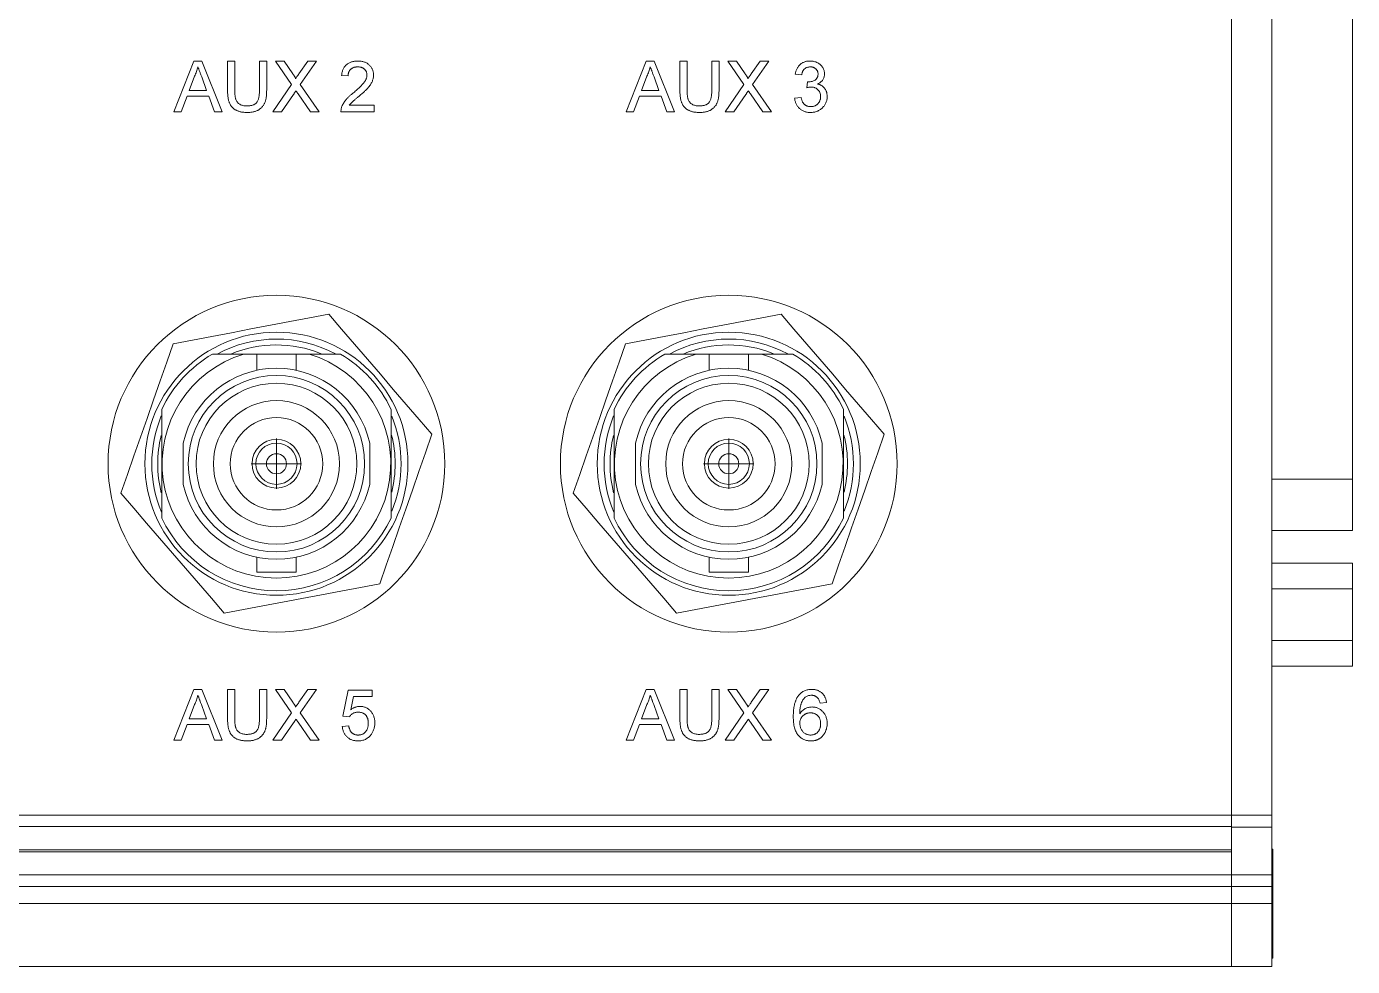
# Paper-space layout 'Sheet1' of a CAD drawing. Header units: millimetres. Extents: x 2 to 278, y 1 to 215.
# Drawn here: x 99.2 to 132.71, y 114.19 to 137.94 of the extents above; entities that cross this region are included whole.
import ezdxf

# ---------------------------------------------------------------- set-up
doc = ezdxf.new("R2010")
doc.units = ezdxf.units.MM

# ---------------------------------------------------------------- blocks, each defined once
blk = doc.blocks.new('SW_CENTERMARKSYMBOL_0')
at = {"color": 0, "linetype": 'Continuous', "lineweight": 0}
for q in [(0, 0.635), (-0.635, 0), (0.635, 0), (0, -0.635)]:
    blk.add_line((0, 0), q, dxfattribs=at)
blk = doc.blocks.new('SW_CENTERMARKSYMBOL_2')
at = {"color": 0, "linetype": 'Continuous', "lineweight": 0}
for q in [(0, 0.635), (-0.635, 0), (0.635, 0), (0, -0.635)]:
    blk.add_line((0, 0), q, dxfattribs=at)

psp = doc.layouts.new('Sheet1')

# ---------------------------------------------------------------- linework, layer by layer
at = {"color": 7, "linetype": 'Continuous', "lineweight": 18}
for p, q in [((129.646, 151.644), (129.646, 118.011)), ((130.672, 151.644), (130.672, 118.011)), ((132.706, 126.5), (132.706, 143.155)), ((102.92, 135.78), (103.43, 137.064)), ((103.43, 137.064), (103.634, 137.064)), ((103.634, 137.064), (104.144, 135.78)), ((104.281, 137.064), (104.462, 137.064)), ((104.281, 136.325), (104.281, 137.064)), ((104.462, 137.064), (104.462, 136.334)), ((105.088, 137.064), (105.269, 137.064)), ((105.088, 136.334), (105.088, 137.064)), ((105.269, 137.064), (105.269, 136.325)), ((105.491, 137.064), (105.709, 137.064)), ((105.9, 136.471), (105.491, 137.064)), ((105.709, 137.064), (105.933, 136.739)), ((106.083, 136.739), (106.307, 137.064)), ((106.528, 137.064), (106.119, 136.469)), ((106.307, 137.064), (106.528, 137.064)), ((114.35, 135.78), (114.86, 137.064)), ((114.86, 137.064), (115.064, 137.064)), ((115.064, 137.064), (115.574, 135.78)), ((115.711, 137.064), (115.892, 137.064)), ((115.711, 136.325), (115.711, 137.064)), ((115.892, 137.064), (115.892, 136.334)), ((116.518, 137.064), (116.699, 137.064)), ((116.518, 136.334), (116.518, 137.064)), ((116.699, 137.064), (116.699, 136.325)), ((116.921, 137.064), (117.139, 137.064)), ((117.33, 136.471), (116.921, 137.064)), ((117.139, 137.064), (117.363, 136.739)), ((117.513, 136.739), (117.737, 137.064)), ((117.958, 137.064), (117.549, 136.469)), ((117.737, 137.064), (117.958, 137.064)), ((118.79, 136.718), (118.625, 136.735)), ((103.444, 136.679), (103.313, 136.323)), ((103.751, 136.323), (103.627, 136.661)), ((105.425, 135.78), (105.9, 136.471)), ((106.119, 136.469), (106.594, 135.78)), ((107.327, 136.686), (107.162, 136.702)), ((114.874, 136.679), (114.743, 136.323)), ((115.181, 136.323), (115.057, 136.661)), ((116.855, 135.78), (117.33, 136.471)), ((117.549, 136.469), (118.024, 135.78)), ((118.92, 136.389), (118.937, 136.537)), ((103.258, 136.175), (103.112, 135.78)), ((103.806, 136.175), (103.258, 136.175)), ((103.313, 136.323), (103.751, 136.323)), ((103.952, 135.78), (103.806, 136.175)), ((105.95, 136.222), (105.646, 135.78)), ((106.375, 135.78), (106.063, 136.234)), ((114.688, 136.175), (114.542, 135.78)), ((115.236, 136.175), (114.688, 136.175)), ((114.743, 136.323), (115.181, 136.323)), ((115.382, 135.78), (115.236, 136.175)), ((117.38, 136.222), (117.076, 135.78)), ((117.805, 135.78), (117.493, 136.234)), ((118.609, 136.126), (118.773, 136.142)), ((103.112, 135.78), (102.92, 135.78)), ((104.144, 135.78), (103.952, 135.78)), ((105.646, 135.78), (105.425, 135.78)), ((106.594, 135.78), (106.375, 135.78)), ((107.986, 135.78), (107.146, 135.78)), ((107.357, 135.945), (107.986, 135.945)), ((107.986, 135.945), (107.986, 135.78)), ((114.542, 135.78), (114.35, 135.78)), ((115.574, 135.78), (115.382, 135.78)), ((117.076, 135.78), (116.855, 135.78)), ((118.024, 135.78), (117.805, 135.78)), ((105.021, 129.659), (104.69, 129.659)), ((105.021, 129.659), (105.021, 129.253)), ((105.516, 129.659), (105.021, 129.659)), ((106.011, 129.659), (105.516, 129.659)), ((106.011, 129.253), (106.011, 129.659)), ((106.342, 129.659), (106.011, 129.659)), ((116.451, 129.659), (116.12, 129.659)), ((116.451, 129.659), (116.451, 129.253)), ((116.946, 129.659), (116.451, 129.659)), ((117.441, 129.659), (116.946, 129.659)), ((117.441, 129.253), (117.441, 129.659)), ((117.772, 129.659), (117.441, 129.659)), ((103.16, 127.412), (103.16, 126.368)), ((107.872, 126.368), (107.872, 127.412)), ((114.59, 127.412), (114.59, 126.368)), ((119.302, 126.368), (119.302, 127.412)), ((132.706, 125.2), (132.706, 126.5)), ((130.672, 125.2), (132.706, 125.2)), ((105.021, 124.527), (105.021, 124.147)), ((106.011, 124.147), (106.011, 124.527)), ((116.451, 124.527), (116.451, 124.147)), ((117.441, 124.147), (117.441, 124.527)), ((130.672, 124.377), (132.706, 124.377)), ((132.706, 123.727), (132.706, 124.377)), ((105.021, 124.147), (105.516, 124.147)), ((105.516, 124.147), (106.011, 124.147)), ((116.451, 124.147), (116.946, 124.147)), ((116.946, 124.147), (117.441, 124.147)), ((130.672, 123.727), (132.706, 123.727)), ((132.706, 122.428), (132.706, 123.727)), ((130.672, 122.428), (132.706, 122.428)), ((132.706, 121.778), (132.706, 122.428)), ((130.672, 121.778), (132.706, 121.778)), ((102.92, 119.905), (103.43, 121.189)), ((103.43, 121.189), (103.634, 121.189)), ((103.634, 121.189), (104.144, 119.905)), ((104.281, 121.189), (104.462, 121.189)), ((104.281, 120.45), (104.281, 121.189)), ((104.462, 121.189), (104.462, 120.459)), ((105.088, 121.189), (105.269, 121.189)), ((105.088, 120.459), (105.088, 121.189)), ((105.269, 121.189), (105.269, 120.45)), ((105.491, 121.189), (105.709, 121.189)), ((105.9, 120.596), (105.491, 121.189)), ((105.709, 121.189), (105.933, 120.864)), ((106.083, 120.864), (106.307, 121.189)), ((106.528, 121.189), (106.119, 120.594)), ((106.307, 121.189), (106.528, 121.189)), ((107.195, 120.514), (107.327, 121.173)), ((107.327, 121.173), (107.936, 121.173)), ((107.462, 121.008), (107.396, 120.675)), ((107.936, 121.008), (107.462, 121.008)), ((107.936, 121.173), (107.936, 121.008)), ((114.35, 119.905), (114.86, 121.189)), ((114.86, 121.189), (115.064, 121.189)), ((115.064, 121.189), (115.574, 119.905)), ((115.711, 121.189), (115.892, 121.189)), ((115.711, 120.45), (115.711, 121.189)), ((115.892, 121.189), (115.892, 120.459)), ((116.518, 121.189), (116.699, 121.189)), ((116.518, 120.459), (116.518, 121.189)), ((116.699, 121.189), (116.699, 120.45)), ((116.921, 121.189), (117.139, 121.189)), ((117.33, 120.596), (116.921, 121.189)), ((117.139, 121.189), (117.363, 120.864)), ((117.513, 120.864), (117.737, 121.189)), ((117.958, 121.189), (117.549, 120.594)), ((117.737, 121.189), (117.958, 121.189)), ((103.444, 120.804), (103.313, 120.448)), ((103.751, 120.448), (103.627, 120.786)), ((114.874, 120.804), (114.743, 120.448)), ((115.181, 120.448), (115.057, 120.786)), ((119.416, 120.86), (119.251, 120.843)), ((103.258, 120.3), (103.112, 119.905)), ((103.806, 120.3), (103.258, 120.3)), ((103.313, 120.448), (103.751, 120.448)), ((103.952, 119.905), (103.806, 120.3)), ((105.425, 119.905), (105.9, 120.596)), ((105.95, 120.347), (105.646, 119.905)), ((106.375, 119.905), (106.063, 120.359)), ((106.119, 120.594), (106.594, 119.905)), ((107.36, 120.498), (107.195, 120.514)), ((114.688, 120.3), (114.542, 119.905)), ((115.236, 120.3), (114.688, 120.3)), ((114.743, 120.448), (115.181, 120.448)), ((115.382, 119.905), (115.236, 120.3)), ((116.855, 119.905), (117.33, 120.596)), ((117.38, 120.347), (117.076, 119.905)), ((117.805, 119.905), (117.493, 120.359)), ((117.549, 120.594), (118.024, 119.905)), ((107.179, 120.251), (107.343, 120.267)), ((103.112, 119.905), (102.92, 119.905)), ((104.144, 119.905), (103.952, 119.905)), ((105.646, 119.905), (105.425, 119.905)), ((106.594, 119.905), (106.375, 119.905)), ((114.542, 119.905), (114.35, 119.905)), ((115.574, 119.905), (115.382, 119.905)), ((117.076, 119.905), (116.855, 119.905)), ((118.024, 119.905), (117.805, 119.905)), ((53.446, 118.011), (129.646, 118.011)), ((129.646, 118.011), (130.672, 118.011)), ((129.646, 117.713), (129.646, 118.011)), ((130.672, 118.011), (130.672, 117.713)), ((129.646, 117.722), (53.446, 117.722)), ((130.672, 117.713), (129.646, 117.713)), ((129.646, 116.509), (129.646, 117.713)), ((130.672, 116.509), (130.672, 117.713)), ((129.646, 117.136), (53.446, 117.136)), ((129.646, 117.086), (53.446, 117.086)), ((129.646, 116.509), (129.646, 117.086)), ((130.691, 117.153), (130.672, 117.153)), ((130.691, 117.153), (130.691, 117.048)), ((130.691, 117.048), (130.691, 114.403)), ((53.446, 116.509), (129.646, 116.509)), ((129.646, 116.509), (129.646, 116.211)), ((129.646, 116.509), (130.672, 116.509)), ((130.672, 116.509), (130.672, 116.211)), ((129.646, 116.211), (53.446, 116.211)), ((129.646, 116.211), (129.646, 115.778)), ((130.672, 116.211), (129.646, 116.211)), ((130.672, 116.211), (130.672, 115.778)), ((53.446, 115.778), (129.646, 115.778)), ((129.646, 115.778), (129.646, 114.19)), ((130.672, 115.778), (129.646, 115.778)), ((130.672, 115.778), (130.672, 114.19)), ((130.672, 114.403), (130.691, 114.403)), ((53.446, 114.19), (129.646, 114.19)), ((130.672, 114.19), (129.646, 114.19))]:
    psp.add_line(p, q, dxfattribs=at)
at = {"color": 8, "linetype": 'Continuous', "lineweight": 18}
psp.add_line((130.672, 126.5), (132.706, 126.5), dxfattribs=at)
at = {"color": 7, "linetype": 'Continuous', "lineweight": 18, "flags": 128}
for points in [[(106.837, 130.666), (106.348, 130.573), (105.857, 130.48), (105.365, 130.387), (104.872, 130.294), (104.378, 130.2), (103.886, 130.107), (103.395, 130.014), (102.906, 129.922)], [(109.446, 127.634), (109.122, 128.011), (108.796, 128.389), (108.469, 128.769), (108.141, 129.15), (107.814, 129.531), (107.487, 129.911), (107.161, 130.289), (106.837, 130.666)], [(118.267, 130.666), (117.778, 130.573), (117.287, 130.48), (116.795, 130.387), (116.302, 130.294), (115.808, 130.2), (115.316, 130.107), (114.825, 130.014), (114.336, 129.922)], [(120.876, 127.634), (120.552, 128.011), (120.226, 128.389), (119.899, 128.769), (119.571, 129.15), (119.244, 129.531), (118.917, 129.911), (118.591, 130.289), (118.267, 130.666)], [(102.906, 129.922), (102.742, 129.452), (102.577, 128.981), (102.412, 128.508), (102.246, 128.034), (102.08, 127.56), (101.915, 127.086), (101.75, 126.615), (101.586, 126.146)], [(114.336, 129.922), (114.172, 129.452), (114.007, 128.981), (113.842, 128.508), (113.676, 128.034), (113.51, 127.56), (113.345, 127.086), (113.18, 126.615), (113.016, 126.146)], [(108.126, 123.858), (108.29, 124.328), (108.455, 124.799), (108.62, 125.272), (108.786, 125.746), (108.952, 126.22), (109.117, 126.694), (109.282, 127.165), (109.446, 127.634)], [(119.556, 123.858), (119.72, 124.328), (119.885, 124.799), (120.05, 125.272), (120.216, 125.746), (120.382, 126.22), (120.547, 126.694), (120.712, 127.165), (120.876, 127.634)], [(101.586, 126.146), (101.91, 125.769), (102.236, 125.391), (102.563, 125.011), (102.891, 124.63), (103.218, 124.249), (103.545, 123.87), (103.871, 123.491), (104.195, 123.114)], [(113.016, 126.146), (113.34, 125.769), (113.666, 125.391), (113.993, 125.011), (114.321, 124.63), (114.648, 124.249), (114.975, 123.87), (115.301, 123.491), (115.625, 123.114)], [(104.195, 123.114), (104.684, 123.207), (105.174, 123.3), (105.667, 123.393), (106.16, 123.486), (106.654, 123.58), (107.146, 123.673), (107.637, 123.766), (108.126, 123.858)], [(115.625, 123.114), (116.114, 123.207), (116.604, 123.3), (117.097, 123.393), (117.59, 123.486), (118.084, 123.58), (118.576, 123.673), (119.067, 123.766), (119.556, 123.858)]]:
    psp.add_lwpolyline(points, dxfattribs=at)
at = {"color": 7, "linetype": 'Continuous', "lineweight": 18}
for centre, radius in [((105.516, 126.89), 4.255), ((116.946, 126.89), 4.255), ((105.516, 126.89), 3.324), ((116.946, 126.89), 3.324), ((105.516, 126.89), 2.229), ((116.946, 126.89), 2.229), ((105.516, 126.89), 2.032), ((116.946, 126.89), 2.032), ((105.516, 126.89), 1.594), ((116.946, 126.89), 1.594), ((105.516, 126.89), 1.168), ((116.946, 126.89), 1.168), ((105.516, 126.89), 0.616), ((105.516, 126.89), 0.521), ((116.946, 126.89), 0.616), ((116.946, 126.89), 0.521), ((105.516, 126.89), 0.254), ((116.946, 126.89), 0.254)]:
    psp.add_circle(centre, radius, dxfattribs=at)
for centre, radius, start, end in [((105.516, 126.89), 3.15, 61.7603, 118.3716), ((116.946, 126.89), 3.15, 61.7603, 118.3716), ((105.516, 126.89), 3, 67.9538, 112.5699), ((116.946, 126.89), 3, 67.9538, 112.5699), ((105.516, 126.89), 3.207, 120.3033, 154.6306), ((105.516, 126.89), 2.889, 106.6162, 73.3838), ((105.516, 126.89), 3.207, 25.3694, 59.6967), ((116.946, 126.89), 3.207, 120.3033, 154.6306), ((116.946, 126.89), 2.889, 106.6162, 73.3838), ((116.946, 126.89), 3.207, 25.3694, 59.6967), ((105.516, 126.89), 2.413, 12.4948, 167.5052), ((116.946, 126.89), 2.413, 12.4948, 167.5052), ((105.516, 126.89), 3.15, 157.4855, 202.7695), ((105.516, 126.89), 3.15, 337.5744, 22.392), ((116.946, 126.89), 3.15, 157.4855, 202.7695), ((116.946, 126.89), 3.15, 337.5744, 22.392), ((105.516, 126.89), 3, 166.1893, 194.1039), ((105.516, 126.89), 3, 346.1558, 14.0022), ((116.946, 126.89), 3, 166.1893, 194.1039), ((116.946, 126.89), 3, 346.1558, 14.0022), ((105.516, 126.89), 2.413, 192.4948, 347.5052), ((116.946, 126.89), 2.413, 192.4948, 347.5052), ((105.516, 126.89), 3.207, 205.3694, 334.6306), ((116.946, 126.89), 3.207, 205.3694, 334.6306)]:
    psp.add_arc(centre, radius, start, end, dxfattribs=at)
for points, knots in [([(107.162, 136.702), (107.164, 136.716), (107.167, 136.744), (107.175, 136.785), (107.187, 136.822), (107.201, 136.858), (107.218, 136.89), (107.238, 136.92), (107.26, 136.947), (107.286, 136.972), (107.314, 136.994), (107.344, 137.013), (107.377, 137.029), (107.412, 137.042), (107.449, 137.052), (107.489, 137.059), (107.531, 137.063), (107.559, 137.064), (107.574, 137.064)], [0, 0, 0, 0, 0.070681, 0.137505, 0.20149, 0.262892, 0.322578, 0.381001, 0.43822, 0.495795, 0.553466, 0.611689, 0.670615, 0.731564, 0.794165, 0.859433, 0.928201, 1, 1, 1, 1]), ([(107.574, 137.064), (107.589, 137.064), (107.618, 137.063), (107.66, 137.058), (107.7, 137.05), (107.737, 137.039), (107.772, 137.025), (107.805, 137.008), (107.836, 136.987), (107.863, 136.963), (107.888, 136.937), (107.91, 136.909), (107.928, 136.879), (107.943, 136.849), (107.955, 136.816), (107.963, 136.782), (107.968, 136.746), (107.969, 136.722), (107.969, 136.71)], [0, 0, 0, 0, 0.074698, 0.145512, 0.213299, 0.278562, 0.342029, 0.404194, 0.465355, 0.526857, 0.587597, 0.646638, 0.704592, 0.761717, 0.819452, 0.878063, 0.937807, 1, 1, 1, 1]), ([(118.625, 136.735), (118.628, 136.748), (118.633, 136.773), (118.643, 136.809), (118.656, 136.843), (118.671, 136.874), (118.688, 136.904), (118.707, 136.931), (118.729, 136.956), (118.753, 136.978), (118.778, 136.999), (118.806, 137.016), (118.835, 137.031), (118.865, 137.043), (118.897, 137.053), (118.93, 137.059), (118.965, 137.064), (118.989, 137.064), (119.001, 137.064)], [0, 0, 0, 0, 0.071042, 0.139355, 0.204975, 0.268354, 0.330157, 0.390696, 0.450899, 0.510969, 0.570761, 0.629453, 0.688414, 0.747571, 0.808283, 0.870023, 0.933805, 1, 1, 1, 1]), ([(119.001, 137.064), (119.018, 137.064), (119.051, 137.063), (119.099, 137.054), (119.145, 137.04), (119.189, 137.021), (119.23, 136.997), (119.266, 136.969), (119.296, 136.937), (119.321, 136.9), (119.341, 136.862), (119.356, 136.822), (119.364, 136.78), (119.366, 136.752), (119.366, 136.738)], [0, 0, 0, 0, 0.09205, 0.181, 0.269569, 0.357573, 0.443574, 0.526455, 0.607471, 0.688399, 0.767864, 0.845538, 0.922533, 1, 1, 1, 1]), ([(103.532, 136.916), (103.527, 136.896), (103.517, 136.855), (103.497, 136.795), (103.473, 136.736), (103.454, 136.698), (103.444, 136.679)], [0, 0, 0, 0, 0.247294, 0.495608, 0.746359, 1, 1, 1, 1]), ([(103.627, 136.661), (103.622, 136.674), (103.612, 136.699), (103.598, 136.736), (103.586, 136.772), (103.573, 136.804), (103.562, 136.835), (103.552, 136.864), (103.541, 136.891), (103.535, 136.908), (103.532, 136.916)], [0, 0, 0, 0, 0.153148, 0.299433, 0.436426, 0.565671, 0.686508, 0.799269, 0.903395, 1, 1, 1, 1]), ([(105.933, 136.739), (105.938, 136.731), (105.949, 136.716), (105.963, 136.694), (105.975, 136.675), (105.985, 136.658), (105.992, 136.644), (105.997, 136.633), (106, 136.624), (106, 136.619), (106, 136.617)], [0, 0, 0, 0, 0.209538, 0.393206, 0.554151, 0.689382, 0.80228, 0.889952, 0.956059, 1, 1, 1, 1]), ([(106, 136.617), (106.005, 136.625), (106.017, 136.642), (106.036, 136.671), (106.059, 136.703), (106.075, 136.726), (106.083, 136.739)], [0, 0, 0, 0, 0.195957, 0.428486, 0.696677, 1, 1, 1, 1]), ([(107.57, 136.916), (107.561, 136.916), (107.544, 136.915), (107.518, 136.912), (107.494, 136.908), (107.471, 136.901), (107.45, 136.892), (107.43, 136.882), (107.411, 136.87), (107.394, 136.855), (107.378, 136.839), (107.365, 136.821), (107.353, 136.803), (107.344, 136.782), (107.336, 136.76), (107.331, 136.736), (107.328, 136.711), (107.327, 136.694), (107.327, 136.686)], [0, 0, 0, 0, 0.0707096, 0.1383839, 0.2034076, 0.2657496, 0.3266874, 0.3865554, 0.4453459, 0.5046718, 0.5637638, 0.6219228, 0.6807643, 0.7397468, 0.8007642, 0.8642142, 0.9306182, 1, 1, 1, 1]), ([(107.459, 136.26), (107.476, 136.274), (107.508, 136.301), (107.552, 136.341), (107.594, 136.378), (107.63, 136.412), (107.662, 136.445), (107.69, 136.474), (107.714, 136.501), (107.734, 136.526), (107.751, 136.55), (107.765, 136.573), (107.777, 136.596), (107.787, 136.619), (107.795, 136.641), (107.8, 136.664), (107.804, 136.686), (107.804, 136.701), (107.804, 136.708)], [0, 0, 0, 0, 0.11141, 0.214526, 0.309417, 0.396087, 0.474284, 0.544374, 0.60642, 0.660582, 0.709794, 0.756451, 0.800767, 0.843168, 0.884295, 0.923885, 0.962359, 1, 1, 1, 1]), ([(107.804, 136.708), (107.804, 136.715), (107.804, 136.73), (107.801, 136.75), (107.796, 136.77), (107.788, 136.789), (107.78, 136.807), (107.768, 136.824), (107.755, 136.841), (107.74, 136.856), (107.723, 136.87), (107.705, 136.882), (107.685, 136.893), (107.665, 136.901), (107.643, 136.908), (107.62, 136.912), (107.595, 136.915), (107.579, 136.916), (107.57, 136.916)], [0, 0, 0, 0, 0.061764, 0.121177, 0.179426, 0.23685, 0.294329, 0.3532, 0.412731, 0.474534, 0.537071, 0.599607, 0.662384, 0.725943, 0.790311, 0.857721, 0.92723, 1, 1, 1, 1]), ([(107.969, 136.71), (107.969, 136.697), (107.968, 136.672), (107.962, 136.634), (107.953, 136.596), (107.941, 136.558), (107.923, 136.52), (107.902, 136.482), (107.875, 136.442), (107.849, 136.409), (107.825, 136.381), (107.804, 136.358), (107.779, 136.333), (107.752, 136.306), (107.721, 136.278), (107.688, 136.248), (107.651, 136.216), (107.626, 136.194), (107.613, 136.183)], [0, 0, 0, 0, 0.057939, 0.116005, 0.174714, 0.234565, 0.296863, 0.36409, 0.436213, 0.514034, 0.556745, 0.60462, 0.657433, 0.715782, 0.778864, 0.847518, 0.921237, 1, 1, 1, 1]), ([(114.962, 136.916), (114.957, 136.896), (114.947, 136.855), (114.927, 136.795), (114.903, 136.736), (114.884, 136.698), (114.874, 136.679)], [0, 0, 0, 0, 0.247294, 0.495608, 0.746359, 1, 1, 1, 1]), ([(115.057, 136.661), (115.052, 136.674), (115.042, 136.699), (115.028, 136.736), (115.016, 136.772), (115.003, 136.804), (114.992, 136.835), (114.982, 136.864), (114.971, 136.891), (114.965, 136.908), (114.962, 136.916)], [0, 0, 0, 0, 0.153148, 0.299433, 0.436426, 0.565671, 0.686508, 0.799269, 0.903395, 1, 1, 1, 1]), ([(117.363, 136.739), (117.368, 136.731), (117.379, 136.716), (117.393, 136.694), (117.405, 136.675), (117.415, 136.658), (117.422, 136.644), (117.427, 136.633), (117.43, 136.624), (117.43, 136.619), (117.43, 136.617)], [0, 0, 0, 0, 0.209538, 0.393206, 0.554151, 0.689382, 0.80228, 0.889952, 0.956059, 1, 1, 1, 1]), ([(117.43, 136.617), (117.435, 136.625), (117.447, 136.642), (117.466, 136.671), (117.489, 136.703), (117.505, 136.726), (117.513, 136.739)], [0, 0, 0, 0, 0.195957, 0.428486, 0.696677, 1, 1, 1, 1]), ([(119.006, 136.916), (118.992, 136.915), (118.966, 136.914), (118.928, 136.905), (118.893, 136.889), (118.867, 136.871), (118.849, 136.854), (118.837, 136.839), (118.826, 136.823), (118.816, 136.805), (118.808, 136.785), (118.8, 136.765), (118.794, 136.742), (118.791, 136.726), (118.79, 136.718)], [0, 0, 0, 0, 0.127797, 0.246795, 0.362284, 0.477652, 0.536237, 0.59559, 0.656344, 0.719085, 0.784349, 0.852876, 0.924551, 1, 1, 1, 1]), ([(118.961, 136.536), (118.976, 136.536), (119.005, 136.537), (119.049, 136.547), (119.09, 136.562), (119.122, 136.579), (119.145, 136.596), (119.16, 136.611), (119.173, 136.627), (119.183, 136.645), (119.191, 136.665), (119.197, 136.686), (119.201, 136.709), (119.201, 136.724), (119.201, 136.732)], [0, 0, 0, 0, 0.129104, 0.254689, 0.377875, 0.503051, 0.564582, 0.624962, 0.683125, 0.742833, 0.802563, 0.865245, 0.930717, 1, 1, 1, 1]), ([(119.201, 136.732), (119.201, 136.739), (119.201, 136.752), (119.198, 136.77), (119.194, 136.788), (119.188, 136.805), (119.18, 136.821), (119.171, 136.836), (119.16, 136.851), (119.147, 136.864), (119.133, 136.876), (119.118, 136.887), (119.102, 136.896), (119.084, 136.903), (119.066, 136.909), (119.047, 136.913), (119.027, 136.916), (119.013, 136.916), (119.006, 136.916)], [0, 0, 0, 0, 0.0650741, 0.1272665, 0.1880663, 0.2470573, 0.3059862, 0.3651197, 0.4255269, 0.4872468, 0.5497035, 0.6111738, 0.6728343, 0.734962, 0.7977402, 0.8625154, 0.9297962, 1, 1, 1, 1]), ([(119.366, 136.738), (119.366, 136.724), (119.364, 136.698), (119.356, 136.66), (119.342, 136.623), (119.323, 136.589), (119.298, 136.557), (119.267, 136.528), (119.231, 136.503), (119.205, 136.49), (119.191, 136.483)], [0, 0, 0, 0, 0.121951, 0.240787, 0.35855, 0.479066, 0.601519, 0.727551, 0.859932, 1, 1, 1, 1]), ([(119.027, 136.407), (119.019, 136.406), (119.003, 136.406), (118.978, 136.402), (118.95, 136.397), (118.93, 136.392), (118.92, 136.389)], [0, 0, 0, 0, 0.209398, 0.446747, 0.708279, 1, 1, 1, 1]), ([(118.937, 136.537), (118.942, 136.537), (118.949, 136.536), (118.957, 136.536), (118.961, 136.536)], [0, 0, 0, 0, 0.566041, 1, 1, 1, 1]), ([(119.267, 136.168), (119.267, 136.176), (119.267, 136.193), (119.263, 136.217), (119.258, 136.24), (119.251, 136.262), (119.241, 136.283), (119.229, 136.303), (119.216, 136.322), (119.2, 136.339), (119.182, 136.355), (119.163, 136.369), (119.143, 136.381), (119.122, 136.39), (119.1, 136.398), (119.077, 136.403), (119.052, 136.406), (119.035, 136.406), (119.027, 136.407)], [0, 0, 0, 0, 0.067059, 0.131285, 0.193684, 0.254469, 0.31474, 0.375445, 0.435955, 0.498236, 0.560518, 0.621574, 0.681935, 0.742822, 0.804248, 0.867457, 0.932265, 1, 1, 1, 1]), ([(119.191, 136.483), (119.2, 136.481), (119.218, 136.476), (119.244, 136.467), (119.269, 136.456), (119.292, 136.443), (119.313, 136.428), (119.333, 136.412), (119.351, 136.394), (119.368, 136.374), (119.383, 136.353), (119.396, 136.33), (119.407, 136.306), (119.417, 136.28), (119.423, 136.254), (119.428, 136.226), (119.431, 136.196), (119.432, 136.177), (119.432, 136.166)], [0, 0, 0, 0, 0.065817, 0.128916, 0.190825, 0.251143, 0.31092, 0.369986, 0.430019, 0.489844, 0.54996, 0.610344, 0.671174, 0.732955, 0.796746, 0.861849, 0.929904, 1, 1, 1, 1]), ([(104.778, 135.764), (104.764, 135.764), (104.736, 135.764), (104.695, 135.767), (104.655, 135.772), (104.618, 135.778), (104.583, 135.787), (104.55, 135.798), (104.519, 135.811), (104.49, 135.825), (104.463, 135.842), (104.437, 135.859), (104.414, 135.88), (104.393, 135.901), (104.374, 135.924), (104.357, 135.95), (104.342, 135.976), (104.329, 136.005), (104.317, 136.036), (104.308, 136.07), (104.299, 136.106), (104.293, 136.144), (104.287, 136.186), (104.284, 136.23), (104.282, 136.277), (104.281, 136.309), (104.281, 136.325)], [0, 0, 0, 0, 0.049712, 0.096859, 0.142174, 0.185752, 0.227221, 0.267072, 0.30569, 0.342997, 0.379374, 0.415, 0.449814, 0.484539, 0.519007, 0.553714, 0.589085, 0.625098, 0.66263, 0.702696, 0.745179, 0.790505, 0.838242, 0.889291, 0.943196, 1, 1, 1, 1]), ([(104.462, 136.334), (104.462, 136.321), (104.463, 136.295), (104.464, 136.258), (104.466, 136.223), (104.469, 136.191), (104.473, 136.162), (104.478, 136.136), (104.484, 136.112), (104.493, 136.085), (104.507, 136.054), (104.53, 136.021), (104.558, 135.993), (104.591, 135.969), (104.629, 135.951), (104.67, 135.938), (104.716, 135.929), (104.748, 135.929), (104.764, 135.928)], [0, 0, 0, 0, 0.068135, 0.131468, 0.1905, 0.245259, 0.295423, 0.34111, 0.382793, 0.420186, 0.489598, 0.556289, 0.623734, 0.692408, 0.763567, 0.837381, 0.915932, 1, 1, 1, 1]), ([(104.764, 135.928), (104.778, 135.928), (104.805, 135.929), (104.844, 135.933), (104.88, 135.939), (104.913, 135.948), (104.943, 135.96), (104.97, 135.974), (104.994, 135.992), (105.014, 136.011), (105.032, 136.036), (105.047, 136.064), (105.06, 136.097), (105.07, 136.135), (105.078, 136.178), (105.084, 136.226), (105.087, 136.278), (105.088, 136.315), (105.088, 136.334)], [0, 0, 0, 0, 0.069466, 0.134132, 0.194002, 0.249775, 0.302607, 0.352243, 0.399495, 0.445906, 0.494002, 0.546651, 0.604831, 0.669442, 0.740938, 0.819865, 0.905987, 1, 1, 1, 1]), ([(105.269, 136.325), (105.269, 136.31), (105.268, 136.279), (105.267, 136.235), (105.264, 136.193), (105.259, 136.153), (105.253, 136.116), (105.246, 136.081), (105.237, 136.049), (105.227, 136.019), (105.215, 135.991), (105.201, 135.965), (105.185, 135.94), (105.166, 135.916), (105.146, 135.894), (105.123, 135.872), (105.098, 135.853), (105.072, 135.834), (105.043, 135.817), (105.011, 135.803), (104.978, 135.791), (104.942, 135.781), (104.904, 135.773), (104.864, 135.767), (104.822, 135.764), (104.793, 135.764), (104.778, 135.764)], [0, 0, 0, 0, 0.054635, 0.106319, 0.15513, 0.201449, 0.24498, 0.285844, 0.324513, 0.360762, 0.395529, 0.430245, 0.464771, 0.499461, 0.534541, 0.570447, 0.607183, 0.644941, 0.683855, 0.723656, 0.76492, 0.808015, 0.852801, 0.899533, 0.948643, 1, 1, 1, 1]), ([(106.01, 136.31), (106.004, 136.301), (105.991, 136.283), (105.975, 136.259), (105.961, 136.239), (105.953, 136.227), (105.95, 136.222)], [0, 0, 0, 0, 0.326889, 0.601754, 0.825221, 1, 1, 1, 1]), ([(106.063, 136.234), (106.054, 136.247), (106.036, 136.272), (106.019, 136.298), (106.01, 136.31)], [0, 0, 0, 0, 0.505782, 1, 1, 1, 1]), ([(107.163, 135.894), (107.169, 135.909), (107.18, 135.94), (107.202, 135.984), (107.229, 136.028), (107.255, 136.064), (107.278, 136.092), (107.298, 136.115), (107.32, 136.138), (107.344, 136.161), (107.369, 136.185), (107.397, 136.21), (107.427, 136.235), (107.448, 136.252), (107.459, 136.26)], [0, 0, 0, 0, 0.100396, 0.204422, 0.310989, 0.422469, 0.481001, 0.543203, 0.60947, 0.67953, 0.753822, 0.831628, 0.913806, 1, 1, 1, 1]), ([(107.613, 136.183), (107.602, 136.174), (107.58, 136.156), (107.55, 136.131), (107.522, 136.108), (107.497, 136.087), (107.476, 136.069), (107.458, 136.053), (107.442, 136.039), (107.419, 136.018), (107.389, 135.988), (107.368, 135.959), (107.357, 135.945)], [0, 0, 0, 0, 0.124205, 0.23684, 0.33951, 0.431273, 0.511478, 0.580694, 0.639969, 0.687784, 0.850326, 1, 1, 1, 1]), ([(116.208, 135.764), (116.194, 135.764), (116.166, 135.764), (116.125, 135.767), (116.085, 135.772), (116.048, 135.778), (116.013, 135.787), (115.98, 135.798), (115.949, 135.811), (115.92, 135.825), (115.893, 135.842), (115.867, 135.859), (115.844, 135.88), (115.823, 135.901), (115.804, 135.924), (115.787, 135.95), (115.772, 135.976), (115.759, 136.005), (115.747, 136.036), (115.738, 136.07), (115.729, 136.106), (115.723, 136.144), (115.717, 136.186), (115.714, 136.23), (115.712, 136.277), (115.711, 136.309), (115.711, 136.325)], [0, 0, 0, 0, 0.049712, 0.096859, 0.142174, 0.185752, 0.227221, 0.267072, 0.30569, 0.342997, 0.379374, 0.415, 0.449814, 0.484539, 0.519007, 0.553714, 0.589085, 0.625098, 0.66263, 0.702696, 0.745179, 0.790505, 0.838242, 0.889291, 0.943196, 1, 1, 1, 1]), ([(115.892, 136.334), (115.892, 136.321), (115.893, 136.295), (115.894, 136.258), (115.896, 136.223), (115.899, 136.191), (115.903, 136.162), (115.908, 136.136), (115.914, 136.112), (115.923, 136.085), (115.937, 136.054), (115.96, 136.021), (115.988, 135.993), (116.021, 135.969), (116.059, 135.951), (116.1, 135.938), (116.146, 135.929), (116.178, 135.929), (116.194, 135.928)], [0, 0, 0, 0, 0.068135, 0.131468, 0.1905, 0.245259, 0.295423, 0.34111, 0.382793, 0.420186, 0.489598, 0.556289, 0.623734, 0.692408, 0.763567, 0.837381, 0.915932, 1, 1, 1, 1]), ([(116.194, 135.928), (116.208, 135.928), (116.235, 135.929), (116.274, 135.933), (116.31, 135.939), (116.343, 135.948), (116.373, 135.96), (116.4, 135.974), (116.424, 135.992), (116.444, 136.011), (116.462, 136.036), (116.477, 136.064), (116.49, 136.097), (116.5, 136.135), (116.508, 136.178), (116.514, 136.226), (116.517, 136.278), (116.518, 136.315), (116.518, 136.334)], [0, 0, 0, 0, 0.069466, 0.134132, 0.194002, 0.249775, 0.302607, 0.352243, 0.399495, 0.445906, 0.494002, 0.546651, 0.604831, 0.669442, 0.740938, 0.819865, 0.905987, 1, 1, 1, 1]), ([(116.699, 136.325), (116.699, 136.31), (116.698, 136.279), (116.697, 136.235), (116.694, 136.193), (116.689, 136.153), (116.683, 136.116), (116.676, 136.081), (116.667, 136.049), (116.657, 136.019), (116.645, 135.991), (116.631, 135.965), (116.615, 135.94), (116.596, 135.916), (116.576, 135.894), (116.553, 135.872), (116.528, 135.853), (116.502, 135.834), (116.473, 135.817), (116.441, 135.803), (116.408, 135.791), (116.372, 135.781), (116.334, 135.773), (116.294, 135.767), (116.252, 135.764), (116.223, 135.764), (116.208, 135.764)], [0, 0, 0, 0, 0.054635, 0.106319, 0.15513, 0.201449, 0.24498, 0.285844, 0.324513, 0.360762, 0.395529, 0.430245, 0.464771, 0.499461, 0.534541, 0.570447, 0.607183, 0.644941, 0.683855, 0.723656, 0.76492, 0.808015, 0.852801, 0.899533, 0.948643, 1, 1, 1, 1]), ([(117.44, 136.31), (117.434, 136.301), (117.421, 136.283), (117.405, 136.259), (117.391, 136.239), (117.383, 136.227), (117.38, 136.222)], [0, 0, 0, 0, 0.326889, 0.601754, 0.825221, 1, 1, 1, 1]), ([(117.493, 136.234), (117.484, 136.247), (117.466, 136.272), (117.449, 136.298), (117.44, 136.31)], [0, 0, 0, 0, 0.505782, 1, 1, 1, 1]), ([(119.008, 135.764), (118.995, 135.764), (118.968, 135.764), (118.929, 135.77), (118.892, 135.777), (118.857, 135.788), (118.823, 135.802), (118.791, 135.82), (118.761, 135.84), (118.733, 135.864), (118.707, 135.89), (118.684, 135.918), (118.664, 135.948), (118.647, 135.98), (118.633, 136.014), (118.622, 136.05), (118.613, 136.087), (118.61, 136.113), (118.609, 136.126)], [0, 0, 0, 0, 0.067793, 0.133462, 0.196931, 0.258889, 0.319796, 0.38044, 0.440998, 0.502874, 0.564812, 0.625532, 0.685608, 0.746044, 0.807349, 0.869719, 0.93379, 1, 1, 1, 1]), ([(118.773, 136.142), (118.776, 136.132), (118.78, 136.113), (118.788, 136.086), (118.797, 136.06), (118.807, 136.037), (118.818, 136.016), (118.83, 135.997), (118.843, 135.98), (118.857, 135.966), (118.873, 135.953), (118.889, 135.942), (118.907, 135.932), (118.926, 135.925), (118.946, 135.919), (118.968, 135.915), (118.991, 135.912), (119.006, 135.912), (119.014, 135.912)], [0, 0, 0, 0, 0.082562, 0.159751, 0.233141, 0.301055, 0.365769, 0.42645, 0.484195, 0.539556, 0.593159, 0.647048, 0.701443, 0.756343, 0.813851, 0.873065, 0.934966, 1, 1, 1, 1]), ([(119.432, 136.166), (119.432, 136.153), (119.431, 136.125), (119.425, 136.085), (119.416, 136.047), (119.402, 136.011), (119.386, 135.975), (119.365, 135.942), (119.34, 135.91), (119.312, 135.88), (119.282, 135.853), (119.248, 135.829), (119.213, 135.809), (119.176, 135.792), (119.137, 135.779), (119.096, 135.77), (119.053, 135.765), (119.023, 135.764), (119.008, 135.764)], [0, 0, 0, 0, 0.063498, 0.124794, 0.184904, 0.244355, 0.303748, 0.363893, 0.425131, 0.488138, 0.551782, 0.613894, 0.675669, 0.73776, 0.800435, 0.86467, 0.930991, 1, 1, 1, 1]), ([(119.014, 135.912), (119.024, 135.912), (119.042, 135.912), (119.069, 135.916), (119.094, 135.921), (119.118, 135.93), (119.14, 135.94), (119.161, 135.953), (119.181, 135.968), (119.198, 135.985), (119.215, 136.004), (119.229, 136.024), (119.241, 136.045), (119.251, 136.068), (119.258, 136.091), (119.263, 136.116), (119.267, 136.141), (119.267, 136.159), (119.267, 136.168)], [0, 0, 0, 0, 0.069461, 0.135658, 0.19962, 0.261651, 0.322053, 0.38234, 0.443223, 0.50493, 0.56682, 0.6276, 0.687476, 0.747351, 0.808174, 0.870133, 0.933721, 1, 1, 1, 1]), ([(107.146, 135.78), (107.146, 135.79), (107.146, 135.809), (107.149, 135.838), (107.154, 135.867), (107.16, 135.885), (107.163, 135.894)], [0, 0, 0, 0, 0.252643, 0.50444, 0.750407, 1, 1, 1, 1]), ([(102.618, 128.264), (102.618, 128.045), (102.618, 127.822), (102.618, 127.48), (102.618, 127.364), (102.618, 127.129), (102.618, 127.009), (102.618, 126.653), (102.618, 126.42), (102.618, 125.962), (102.618, 125.735), (102.618, 125.516)], [0, 0, 0, 0, 0.25, 0.25, 0.375, 0.375, 0.5, 0.5, 0.75, 0.75, 1, 1, 1, 1]), ([(108.413, 125.516), (108.413, 125.735), (108.413, 125.958), (108.413, 126.3), (108.413, 126.416), (108.413, 126.651), (108.413, 126.771), (108.413, 127.127), (108.413, 127.36), (108.413, 127.819), (108.413, 128.045), (108.413, 128.264)], [0, 0, 0, 0, 0.25, 0.25, 0.375, 0.375, 0.5, 0.5, 0.75, 0.75, 1, 1, 1, 1]), ([(114.048, 128.264), (114.048, 128.045), (114.048, 127.822), (114.048, 127.48), (114.048, 127.364), (114.048, 127.129), (114.048, 127.009), (114.048, 126.653), (114.048, 126.42), (114.048, 125.962), (114.048, 125.735), (114.048, 125.516)], [0, 0, 0, 0, 0.25, 0.25, 0.375, 0.375, 0.5, 0.5, 0.75, 0.75, 1, 1, 1, 1]), ([(119.843, 125.516), (119.843, 125.735), (119.843, 125.958), (119.843, 126.3), (119.843, 126.416), (119.843, 126.651), (119.843, 126.771), (119.843, 127.127), (119.843, 127.36), (119.843, 127.819), (119.843, 128.045), (119.843, 128.264)], [0, 0, 0, 0, 0.25, 0.25, 0.375, 0.375, 0.5, 0.5, 0.75, 0.75, 1, 1, 1, 1]), ([(103.532, 121.041), (103.527, 121.021), (103.517, 120.98), (103.497, 120.92), (103.473, 120.861), (103.454, 120.823), (103.444, 120.804)], [0, 0, 0, 0, 0.247294, 0.495608, 0.746359, 1, 1, 1, 1]), ([(103.627, 120.786), (103.622, 120.799), (103.612, 120.824), (103.598, 120.861), (103.586, 120.897), (103.573, 120.929), (103.562, 120.96), (103.552, 120.989), (103.541, 121.016), (103.535, 121.033), (103.532, 121.041)], [0, 0, 0, 0, 0.153148, 0.299433, 0.436426, 0.565671, 0.686508, 0.799269, 0.903395, 1, 1, 1, 1]), ([(114.962, 121.041), (114.957, 121.021), (114.947, 120.98), (114.927, 120.92), (114.903, 120.861), (114.884, 120.823), (114.874, 120.804)], [0, 0, 0, 0, 0.247294, 0.495608, 0.746359, 1, 1, 1, 1]), ([(115.057, 120.786), (115.052, 120.799), (115.042, 120.824), (115.028, 120.861), (115.016, 120.897), (115.003, 120.929), (114.992, 120.96), (114.982, 120.989), (114.971, 121.016), (114.965, 121.033), (114.962, 121.041)], [0, 0, 0, 0, 0.153148, 0.299433, 0.436426, 0.565671, 0.686508, 0.799269, 0.903395, 1, 1, 1, 1]), ([(118.576, 120.506), (118.576, 120.521), (118.576, 120.551), (118.578, 120.595), (118.581, 120.637), (118.584, 120.678), (118.589, 120.717), (118.595, 120.755), (118.602, 120.79), (118.61, 120.825), (118.62, 120.858), (118.63, 120.889), (118.642, 120.919), (118.654, 120.947), (118.668, 120.973), (118.682, 120.998), (118.699, 121.022), (118.71, 121.036), (118.716, 121.043)], [0, 0, 0, 0, 0.080028, 0.157825, 0.232559, 0.30472, 0.374369, 0.44157, 0.506039, 0.568678, 0.628697, 0.687073, 0.743221, 0.797558, 0.850225, 0.90138, 0.95107, 1, 1, 1, 1]), ([(118.716, 121.043), (118.726, 121.055), (118.747, 121.078), (118.782, 121.108), (118.819, 121.133), (118.859, 121.154), (118.902, 121.17), (118.947, 121.181), (118.995, 121.188), (119.028, 121.189), (119.045, 121.189)], [0, 0, 0, 0, 0.125625, 0.247619, 0.368528, 0.488104, 0.609878, 0.735382, 0.864448, 1, 1, 1, 1]), ([(118.894, 121.003), (118.883, 120.994), (118.861, 120.976), (118.832, 120.942), (118.807, 120.903), (118.788, 120.866), (118.775, 120.833), (118.766, 120.805), (118.758, 120.774), (118.752, 120.74), (118.747, 120.703), (118.743, 120.663), (118.741, 120.62), (118.741, 120.591), (118.741, 120.575)], [0, 0, 0, 0, 0.088621, 0.181917, 0.280525, 0.386772, 0.443867, 0.506387, 0.574339, 0.647608, 0.726389, 0.811433, 0.902767, 1, 1, 1, 1]), ([(119.034, 121.041), (119.022, 121.041), (118.997, 121.04), (118.961, 121.032), (118.926, 121.021), (118.905, 121.009), (118.894, 121.003)], [0, 0, 0, 0, 0.252584, 0.499095, 0.747119, 1, 1, 1, 1]), ([(119.191, 120.975), (119.186, 120.98), (119.175, 120.991), (119.158, 121.004), (119.14, 121.016), (119.12, 121.025), (119.1, 121.032), (119.079, 121.037), (119.057, 121.04), (119.042, 121.041), (119.034, 121.041)], [0, 0, 0, 0, 0.128545, 0.252818, 0.375212, 0.497113, 0.618546, 0.742222, 0.869458, 1, 1, 1, 1]), ([(119.045, 121.189), (119.057, 121.189), (119.082, 121.189), (119.118, 121.184), (119.152, 121.177), (119.185, 121.168), (119.216, 121.155), (119.245, 121.141), (119.272, 121.123), (119.298, 121.102), (119.321, 121.079), (119.342, 121.054), (119.361, 121.027), (119.377, 120.997), (119.39, 120.966), (119.401, 120.933), (119.41, 120.897), (119.414, 120.872), (119.416, 120.86)], [0, 0, 0, 0, 0.068499, 0.134572, 0.198208, 0.259784, 0.319951, 0.379508, 0.438814, 0.498497, 0.558182, 0.617438, 0.677522, 0.737959, 0.80033, 0.86409, 0.930622, 1, 1, 1, 1]), ([(119.251, 120.843), (119.247, 120.858), (119.241, 120.884), (119.227, 120.92), (119.211, 120.951), (119.198, 120.967), (119.191, 120.975)], [0, 0, 0, 0, 0.299802, 0.564331, 0.796204, 1, 1, 1, 1]), ([(105.933, 120.864), (105.938, 120.856), (105.949, 120.841), (105.963, 120.819), (105.975, 120.8), (105.985, 120.783), (105.992, 120.769), (105.997, 120.758), (106, 120.749), (106, 120.744), (106, 120.742)], [0, 0, 0, 0, 0.209538, 0.393206, 0.554151, 0.689382, 0.80228, 0.889952, 0.956059, 1, 1, 1, 1]), ([(106, 120.742), (106.005, 120.75), (106.017, 120.767), (106.036, 120.796), (106.059, 120.828), (106.075, 120.851), (106.083, 120.864)], [0, 0, 0, 0, 0.195957, 0.428486, 0.696677, 1, 1, 1, 1]), ([(107.396, 120.675), (107.405, 120.682), (107.423, 120.696), (107.451, 120.713), (107.479, 120.728), (107.507, 120.74), (107.536, 120.749), (107.566, 120.756), (107.595, 120.76), (107.615, 120.761), (107.625, 120.761)], [0, 0, 0, 0, 0.136725, 0.268506, 0.395517, 0.519033, 0.640508, 0.761244, 0.880111, 1, 1, 1, 1]), ([(107.625, 120.761), (107.638, 120.761), (107.664, 120.76), (107.701, 120.755), (107.737, 120.745), (107.772, 120.733), (107.805, 120.716), (107.836, 120.696), (107.866, 120.672), (107.893, 120.645), (107.919, 120.615), (107.941, 120.583), (107.96, 120.548), (107.975, 120.512), (107.987, 120.473), (107.996, 120.432), (108.001, 120.39), (108.002, 120.36), (108.002, 120.345)], [0, 0, 0, 0, 0.062002, 0.122097, 0.181389, 0.239526, 0.297858, 0.356906, 0.417313, 0.479676, 0.54254, 0.604774, 0.667003, 0.730233, 0.794195, 0.8604, 0.928573, 1, 1, 1, 1]), ([(117.363, 120.864), (117.368, 120.856), (117.379, 120.841), (117.393, 120.819), (117.405, 120.8), (117.415, 120.783), (117.422, 120.769), (117.427, 120.758), (117.43, 120.749), (117.43, 120.744), (117.43, 120.742)], [0, 0, 0, 0, 0.209538, 0.393206, 0.554151, 0.689382, 0.80228, 0.889952, 0.956059, 1, 1, 1, 1]), ([(117.43, 120.742), (117.435, 120.75), (117.447, 120.767), (117.466, 120.796), (117.489, 120.828), (117.505, 120.851), (117.513, 120.864)], [0, 0, 0, 0, 0.1959574, 0.4284856, 0.6966773, 1, 1, 1, 1]), ([(118.741, 120.575), (118.75, 120.589), (118.769, 120.616), (118.803, 120.651), (118.84, 120.68), (118.879, 120.704), (118.921, 120.722), (118.964, 120.735), (119.008, 120.743), (119.038, 120.744), (119.053, 120.745)], [0, 0, 0, 0, 0.135506, 0.265262, 0.391369, 0.516026, 0.638937, 0.759613, 0.878887, 1, 1, 1, 1]), ([(119.053, 120.745), (119.065, 120.744), (119.091, 120.744), (119.128, 120.738), (119.164, 120.729), (119.199, 120.716), (119.232, 120.7), (119.263, 120.68), (119.293, 120.656), (119.322, 120.629), (119.347, 120.599), (119.37, 120.567), (119.389, 120.532), (119.405, 120.495), (119.417, 120.456), (119.426, 120.415), (119.431, 120.372), (119.432, 120.343), (119.432, 120.328)], [0, 0, 0, 0, 0.061348, 0.121205, 0.179866, 0.237773, 0.296239, 0.355178, 0.415665, 0.478369, 0.541515, 0.603969, 0.666507, 0.729486, 0.793706, 0.859733, 0.928448, 1, 1, 1, 1]), ([(104.778, 119.889), (104.764, 119.889), (104.736, 119.889), (104.695, 119.892), (104.655, 119.897), (104.618, 119.903), (104.583, 119.912), (104.55, 119.923), (104.519, 119.936), (104.49, 119.95), (104.463, 119.967), (104.437, 119.984), (104.414, 120.005), (104.393, 120.026), (104.374, 120.049), (104.357, 120.075), (104.342, 120.101), (104.329, 120.13), (104.317, 120.161), (104.308, 120.195), (104.299, 120.231), (104.293, 120.269), (104.287, 120.311), (104.284, 120.355), (104.282, 120.402), (104.281, 120.434), (104.281, 120.45)], [0, 0, 0, 0, 0.0497117, 0.0968594, 0.1421738, 0.1857517, 0.2272213, 0.2670725, 0.3056902, 0.3429974, 0.3793736, 0.4149998, 0.4498136, 0.4845393, 0.519007, 0.5537138, 0.5890849, 0.6250984, 0.6626302, 0.7026959, 0.7451787, 0.7905047, 0.8382417, 0.8892909, 0.9431958, 1, 1, 1, 1]), ([(104.462, 120.459), (104.462, 120.446), (104.463, 120.42), (104.464, 120.383), (104.466, 120.348), (104.469, 120.316), (104.473, 120.287), (104.478, 120.261), (104.484, 120.237), (104.493, 120.21), (104.507, 120.179), (104.53, 120.146), (104.558, 120.118), (104.591, 120.094), (104.629, 120.076), (104.67, 120.063), (104.716, 120.054), (104.748, 120.054), (104.764, 120.053)], [0, 0, 0, 0, 0.068135, 0.131468, 0.1905, 0.245259, 0.295423, 0.34111, 0.382793, 0.420186, 0.489598, 0.556289, 0.623734, 0.692408, 0.763567, 0.837381, 0.915932, 1, 1, 1, 1]), ([(104.764, 120.053), (104.778, 120.053), (104.805, 120.054), (104.844, 120.058), (104.88, 120.064), (104.913, 120.073), (104.943, 120.085), (104.97, 120.099), (104.994, 120.117), (105.014, 120.136), (105.032, 120.161), (105.047, 120.189), (105.06, 120.222), (105.07, 120.26), (105.078, 120.303), (105.084, 120.351), (105.087, 120.403), (105.088, 120.44), (105.088, 120.459)], [0, 0, 0, 0, 0.069466, 0.134132, 0.194002, 0.249775, 0.302607, 0.352243, 0.399495, 0.445906, 0.494002, 0.546651, 0.604831, 0.669442, 0.740938, 0.819865, 0.905987, 1, 1, 1, 1]), ([(105.269, 120.45), (105.269, 120.435), (105.268, 120.404), (105.267, 120.36), (105.264, 120.318), (105.259, 120.278), (105.253, 120.241), (105.246, 120.206), (105.237, 120.174), (105.227, 120.144), (105.215, 120.116), (105.201, 120.09), (105.185, 120.065), (105.166, 120.041), (105.146, 120.019), (105.123, 119.997), (105.098, 119.978), (105.072, 119.959), (105.043, 119.942), (105.011, 119.928), (104.978, 119.916), (104.942, 119.906), (104.904, 119.898), (104.864, 119.892), (104.822, 119.889), (104.793, 119.889), (104.778, 119.889)], [0, 0, 0, 0, 0.054635, 0.106319, 0.15513, 0.201449, 0.24498, 0.285844, 0.324513, 0.360762, 0.395529, 0.430245, 0.464771, 0.499461, 0.534541, 0.570447, 0.607183, 0.644941, 0.683855, 0.723656, 0.76492, 0.808015, 0.852801, 0.899533, 0.948643, 1, 1, 1, 1]), ([(106.01, 120.435), (106.004, 120.426), (105.991, 120.408), (105.975, 120.384), (105.961, 120.364), (105.953, 120.352), (105.95, 120.347)], [0, 0, 0, 0, 0.326889, 0.6017543, 0.8252208, 1, 1, 1, 1]), ([(106.063, 120.359), (106.054, 120.372), (106.036, 120.397), (106.019, 120.423), (106.01, 120.435)], [0, 0, 0, 0, 0.505782, 1, 1, 1, 1]), ([(107.58, 120.613), (107.567, 120.613), (107.542, 120.612), (107.507, 120.606), (107.475, 120.596), (107.446, 120.582), (107.421, 120.564), (107.398, 120.544), (107.377, 120.523), (107.366, 120.506), (107.36, 120.498)], [0, 0, 0, 0, 0.147855, 0.284529, 0.412388, 0.534251, 0.652703, 0.76867, 0.883656, 1, 1, 1, 1]), ([(107.579, 120.037), (107.589, 120.037), (107.608, 120.037), (107.636, 120.041), (107.662, 120.048), (107.687, 120.057), (107.71, 120.068), (107.731, 120.083), (107.751, 120.099), (107.769, 120.118), (107.785, 120.14), (107.799, 120.163), (107.811, 120.188), (107.821, 120.214), (107.828, 120.242), (107.833, 120.272), (107.837, 120.303), (107.837, 120.325), (107.837, 120.336)], [0, 0, 0, 0, 0.065801, 0.128677, 0.188676, 0.247598, 0.304849, 0.361786, 0.419523, 0.478682, 0.53877, 0.598799, 0.660184, 0.722952, 0.787993, 0.855404, 0.926153, 1, 1, 1, 1]), ([(107.837, 120.336), (107.837, 120.346), (107.837, 120.367), (107.834, 120.396), (107.828, 120.424), (107.822, 120.451), (107.812, 120.475), (107.801, 120.498), (107.788, 120.519), (107.773, 120.539), (107.755, 120.557), (107.736, 120.571), (107.715, 120.584), (107.691, 120.595), (107.666, 120.603), (107.639, 120.609), (107.61, 120.612), (107.59, 120.613), (107.58, 120.613)], [0, 0, 0, 0, 0.072866, 0.141887, 0.207453, 0.270438, 0.331641, 0.390108, 0.448069, 0.505503, 0.562488, 0.619084, 0.676416, 0.735452, 0.796241, 0.860406, 0.928305, 1, 1, 1, 1]), ([(108.002, 120.345), (108.002, 120.331), (108.001, 120.303), (107.996, 120.262), (107.989, 120.222), (107.978, 120.183), (107.964, 120.146), (107.947, 120.111), (107.927, 120.076), (107.912, 120.055), (107.904, 120.044)], [0, 0, 0, 0, 0.13247, 0.261667, 0.387572, 0.511029, 0.632651, 0.754644, 0.876515, 1, 1, 1, 1]), ([(116.208, 119.889), (116.194, 119.889), (116.166, 119.889), (116.125, 119.892), (116.085, 119.897), (116.048, 119.903), (116.013, 119.912), (115.98, 119.923), (115.949, 119.936), (115.92, 119.95), (115.893, 119.967), (115.867, 119.984), (115.844, 120.005), (115.823, 120.026), (115.804, 120.049), (115.787, 120.075), (115.772, 120.101), (115.759, 120.13), (115.747, 120.161), (115.738, 120.195), (115.729, 120.231), (115.723, 120.269), (115.717, 120.311), (115.714, 120.355), (115.712, 120.402), (115.711, 120.434), (115.711, 120.45)], [0, 0, 0, 0, 0.049712, 0.096859, 0.142174, 0.185752, 0.227221, 0.267072, 0.30569, 0.342997, 0.379374, 0.415, 0.449814, 0.484539, 0.519007, 0.553714, 0.589085, 0.625098, 0.66263, 0.702696, 0.745179, 0.790505, 0.838242, 0.889291, 0.943196, 1, 1, 1, 1]), ([(115.892, 120.459), (115.892, 120.446), (115.893, 120.42), (115.894, 120.383), (115.896, 120.348), (115.899, 120.316), (115.903, 120.287), (115.908, 120.261), (115.914, 120.237), (115.923, 120.21), (115.937, 120.179), (115.96, 120.146), (115.988, 120.118), (116.021, 120.094), (116.059, 120.076), (116.1, 120.063), (116.146, 120.054), (116.178, 120.054), (116.194, 120.053)], [0, 0, 0, 0, 0.068135, 0.131468, 0.1905, 0.245259, 0.295423, 0.34111, 0.382793, 0.420186, 0.489598, 0.556289, 0.623734, 0.692408, 0.763567, 0.837381, 0.915932, 1, 1, 1, 1]), ([(116.194, 120.053), (116.208, 120.053), (116.235, 120.054), (116.274, 120.058), (116.31, 120.064), (116.343, 120.073), (116.373, 120.085), (116.4, 120.099), (116.424, 120.117), (116.444, 120.136), (116.462, 120.161), (116.477, 120.189), (116.49, 120.222), (116.5, 120.26), (116.508, 120.303), (116.514, 120.351), (116.517, 120.403), (116.518, 120.44), (116.518, 120.459)], [0, 0, 0, 0, 0.069466, 0.134132, 0.194002, 0.249775, 0.302607, 0.352243, 0.399495, 0.445906, 0.494002, 0.546651, 0.604831, 0.669442, 0.740938, 0.819865, 0.905987, 1, 1, 1, 1]), ([(116.699, 120.45), (116.699, 120.435), (116.698, 120.404), (116.697, 120.36), (116.694, 120.318), (116.689, 120.278), (116.683, 120.241), (116.676, 120.206), (116.667, 120.174), (116.657, 120.144), (116.645, 120.116), (116.631, 120.09), (116.615, 120.065), (116.596, 120.041), (116.576, 120.019), (116.553, 119.997), (116.528, 119.978), (116.502, 119.959), (116.473, 119.942), (116.441, 119.928), (116.408, 119.916), (116.372, 119.906), (116.334, 119.898), (116.294, 119.892), (116.252, 119.889), (116.223, 119.889), (116.208, 119.889)], [0, 0, 0, 0, 0.054635, 0.106319, 0.15513, 0.201449, 0.24498, 0.285844, 0.324513, 0.360762, 0.395529, 0.430245, 0.464771, 0.499461, 0.534541, 0.570447, 0.607183, 0.644941, 0.683855, 0.723656, 0.76492, 0.808015, 0.852801, 0.899533, 0.948643, 1, 1, 1, 1]), ([(117.44, 120.435), (117.434, 120.426), (117.421, 120.408), (117.405, 120.384), (117.391, 120.364), (117.383, 120.352), (117.38, 120.347)], [0, 0, 0, 0, 0.326889, 0.601754, 0.825221, 1, 1, 1, 1]), ([(117.493, 120.359), (117.484, 120.372), (117.466, 120.397), (117.449, 120.423), (117.44, 120.435)], [0, 0, 0, 0, 0.505782, 1, 1, 1, 1]), ([(119.026, 119.889), (119.01, 119.889), (118.978, 119.89), (118.931, 119.897), (118.887, 119.908), (118.845, 119.924), (118.805, 119.944), (118.768, 119.969), (118.733, 119.998), (118.7, 120.032), (118.671, 120.071), (118.645, 120.116), (118.624, 120.167), (118.606, 120.224), (118.593, 120.286), (118.582, 120.355), (118.577, 120.429), (118.576, 120.48), (118.576, 120.506)], [0, 0, 0, 0, 0.056153, 0.110126, 0.162527, 0.214177, 0.265143, 0.316503, 0.369168, 0.423109, 0.479258, 0.538817, 0.601984, 0.670126, 0.743647, 0.822845, 0.908267, 1, 1, 1, 1]), ([(119.007, 120.597), (118.998, 120.596), (118.98, 120.596), (118.954, 120.592), (118.928, 120.587), (118.904, 120.579), (118.881, 120.568), (118.859, 120.556), (118.838, 120.541), (118.818, 120.523), (118.8, 120.505), (118.784, 120.484), (118.771, 120.462), (118.759, 120.439), (118.751, 120.414), (118.745, 120.388), (118.741, 120.36), (118.741, 120.341), (118.741, 120.331)], [0, 0, 0, 0, 0.064823, 0.12774, 0.189119, 0.249606, 0.309793, 0.36975, 0.431129, 0.493504, 0.556174, 0.617169, 0.678062, 0.739016, 0.80163, 0.864932, 0.930877, 1, 1, 1, 1]), ([(118.741, 120.331), (118.741, 120.318), (118.742, 120.293), (118.749, 120.255), (118.76, 120.218), (118.776, 120.182), (118.795, 120.149), (118.818, 120.119), (118.844, 120.094), (118.873, 120.073), (118.905, 120.057), (118.939, 120.045), (118.975, 120.038), (119.001, 120.037), (119.013, 120.037)], [0, 0, 0, 0, 0.086177, 0.171222, 0.257573, 0.34515, 0.431508, 0.513644, 0.593539, 0.672806, 0.752058, 0.831493, 0.913823, 1, 1, 1, 1]), ([(119.267, 120.323), (119.267, 120.333), (119.267, 120.353), (119.263, 120.383), (119.258, 120.41), (119.25, 120.436), (119.241, 120.461), (119.229, 120.483), (119.215, 120.504), (119.198, 120.523), (119.18, 120.541), (119.16, 120.556), (119.138, 120.568), (119.115, 120.579), (119.09, 120.587), (119.064, 120.592), (119.036, 120.596), (119.017, 120.596), (119.007, 120.597)], [0, 0, 0, 0, 0.0722115, 0.1412186, 0.2073894, 0.2701803, 0.3311593, 0.3908797, 0.4497644, 0.5086061, 0.5673185, 0.6252963, 0.6837835, 0.7424682, 0.8031409, 0.8658973, 0.931395, 1, 1, 1, 1]), ([(119.013, 120.037), (119.023, 120.037), (119.041, 120.037), (119.067, 120.041), (119.092, 120.047), (119.115, 120.056), (119.138, 120.066), (119.159, 120.08), (119.179, 120.095), (119.197, 120.113), (119.214, 120.134), (119.228, 120.155), (119.24, 120.179), (119.25, 120.205), (119.258, 120.232), (119.263, 120.261), (119.267, 120.291), (119.267, 120.312), (119.267, 120.323)], [0, 0, 0, 0, 0.063966, 0.124857, 0.184388, 0.242193, 0.299883, 0.357043, 0.415705, 0.475245, 0.535497, 0.596281, 0.65772, 0.721045, 0.786256, 0.853831, 0.925316, 1, 1, 1, 1]), ([(119.432, 120.328), (119.431, 120.308), (119.43, 120.269), (119.42, 120.211), (119.403, 120.156), (119.384, 120.111), (119.366, 120.078), (119.351, 120.054), (119.335, 120.032), (119.317, 120.011), (119.298, 119.992), (119.279, 119.974), (119.257, 119.958), (119.235, 119.944), (119.212, 119.931), (119.187, 119.919), (119.162, 119.91), (119.137, 119.902), (119.11, 119.896), (119.083, 119.892), (119.055, 119.889), (119.036, 119.889), (119.026, 119.889)], [0, 0, 0, 0, 0.088886, 0.175415, 0.261596, 0.347807, 0.390795, 0.432577, 0.473533, 0.514164, 0.554098, 0.59382, 0.633314, 0.673272, 0.713163, 0.753036, 0.792921, 0.83303, 0.873661, 0.914905, 0.956956, 1, 1, 1, 1]), ([(107.578, 119.889), (107.564, 119.889), (107.537, 119.889), (107.497, 119.894), (107.46, 119.902), (107.424, 119.913), (107.39, 119.926), (107.358, 119.944), (107.329, 119.964), (107.301, 119.987), (107.275, 120.013), (107.253, 120.041), (107.233, 120.071), (107.216, 120.103), (107.203, 120.137), (107.192, 120.173), (107.183, 120.211), (107.18, 120.237), (107.179, 120.251)], [0, 0, 0, 0, 0.069309, 0.135582, 0.199703, 0.261758, 0.322713, 0.382968, 0.442746, 0.503224, 0.563759, 0.623755, 0.683414, 0.743843, 0.805035, 0.867628, 0.932767, 1, 1, 1, 1]), ([(107.343, 120.267), (107.345, 120.258), (107.348, 120.24), (107.354, 120.214), (107.362, 120.19), (107.371, 120.167), (107.381, 120.146), (107.393, 120.127), (107.406, 120.11), (107.42, 120.094), (107.436, 120.081), (107.453, 120.069), (107.471, 120.059), (107.49, 120.051), (107.511, 120.045), (107.532, 120.04), (107.555, 120.037), (107.571, 120.037), (107.579, 120.037)], [0, 0, 0, 0, 0.077361, 0.15048, 0.219977, 0.286681, 0.349678, 0.41068, 0.469427, 0.526756, 0.583142, 0.638824, 0.695263, 0.752696, 0.810849, 0.871356, 0.934436, 1, 1, 1, 1]), ([(107.904, 120.044), (107.894, 120.032), (107.874, 120.008), (107.839, 119.976), (107.802, 119.949), (107.763, 119.927), (107.72, 119.909), (107.675, 119.898), (107.627, 119.89), (107.595, 119.889), (107.578, 119.889)], [0, 0, 0, 0, 0.127893, 0.251579, 0.372793, 0.492778, 0.61359, 0.737809, 0.86618, 1, 1, 1, 1])]:
    psp.add_open_spline(points, degree=3, knots=knots, dxfattribs=at)
for points in [[(104.69, 129.659), (104.415, 129.659), (104.153, 129.659), (103.898, 129.659)], [(107.134, 129.659), (106.879, 129.659), (106.617, 129.659), (106.342, 129.659)], [(116.12, 129.659), (115.845, 129.659), (115.583, 129.659), (115.328, 129.659)], [(118.564, 129.659), (118.309, 129.659), (118.047, 129.659), (117.772, 129.659)]]:
    psp.add_open_spline(points, degree=3, dxfattribs=at)

# ---------------------------------------------------------------- block references
at = {"color": 7, "linetype": 'Continuous', "lineweight": 0}
for name, p in [('SW_CENTERMARKSYMBOL_0', (105.516, 126.89)), ('SW_CENTERMARKSYMBOL_2', (116.946, 126.89))]:
    psp.add_blockref(name, p, dxfattribs=at)

doc.saveas('drawing.dxf')
